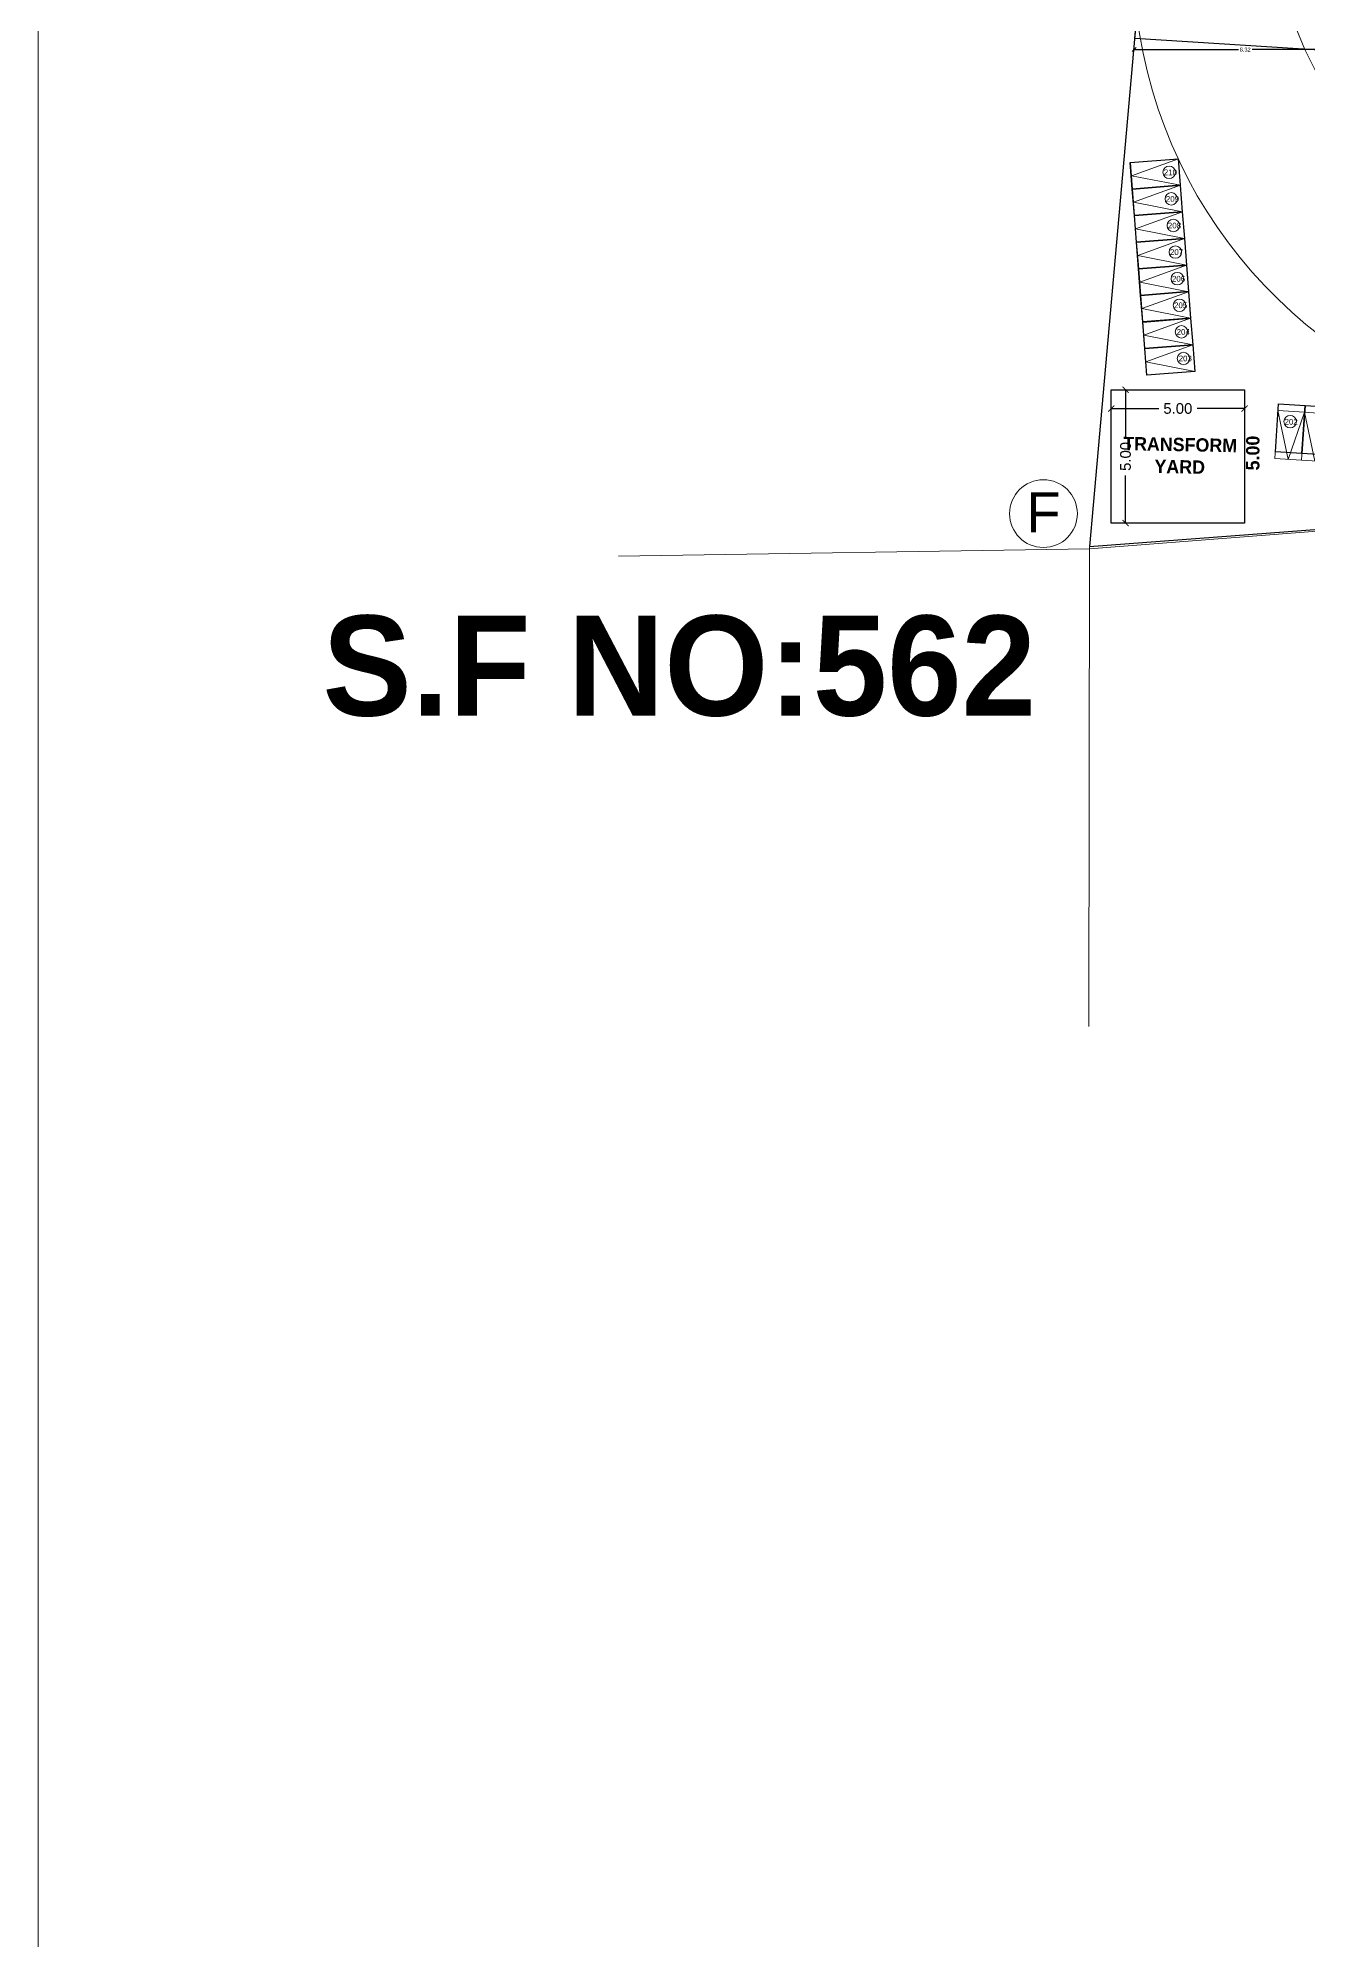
# Model space of a CAD drawing. Header units: metres. Extents: x -1560405 to -1559609, y 42907 to 43310.
# Drawn here: x -1560404.5 to -1560356.9, y 42978.1 to 43049.4 of the extents above; entities that cross this region are included whole.
import ezdxf

# ---------------------------------------------------------------- set-up
doc = ezdxf.new("R2010")
doc.units = ezdxf.units.M
doc.header["$LTSCALE"] = 750
doc.header["$MEASUREMENT"] = 0
doc.header["$PDMODE"] = 35
doc.header["$PDSIZE"] = 50
for name, pattern in [('$0$HIDDEN', [0.375, 0.25, -0.125]), ('ACAD_ISO03W100', [30, 12, -18]), ('HIDDEN', [0.375, 0.25, -0.125])]:
    doc.linetypes.add(name, pattern=pattern)
doc.layers.get('0').update_dxf_attribs({"lineweight": 5})
doc.layers.get('Defpoints').update_dxf_attribs({"lineweight": 0})
for name, color, linetype, lineweight in [('AS_AT_SITE', 7, 'Continuous', 5), ('FMB_OR_PLR', 7, 'Continuous', 5), ('SUPER_IMPOSED', 7, 'Continuous', 5)]:
    doc.layers.add(name, color=color, linetype=linetype, lineweight=lineweight)
for name, color, linetype in [('BLK_1_LVL_0_REAR_SETBACK', 11, 'Continuous'), ('PLOT_BOUNDARY', 70, 'Continuous'), ('TRANSFORMER_YARD', 7, 'Continuous')]:
    doc.layers.add(name, color=color, linetype=linetype)
doc.layers.add('CYCLE_PARKING', color=2, linetype='Continuous', plot=False)
doc.styles.add('ROMANTICITALIC', font='romab___.ttf')
doc.styles.get("Standard").update_dxf_attribs({"font": 'arial.ttf'})
doc.dimstyles.new('Civil mt size large', dxfattribs={"dimtxt": 0.3, "dimasz": 0.15, "dimexe": 0, "dimexo": 0, "dimgap": 0.0625, "dimtad": 0, "dimzin": 0, "dimdsep": 46, "dimtxsty": 'Standard', "dimblk": 'OBLIQUE', "dimcen": 0, "dimse1": 1, "dimse2": 1, "dimclrd": 253, "dimclrt": 7, "dimadec": 0, "dimazin": 3, "dimtfac": 1, "dimtofl": 0, "dimtmove": 1, "dimatfit": 3, "dimfxl": 0, "dimfrac": 2, "dimtolj": 1, "dimtzin": 0, "dimarcsym": 0})
doc.dimstyles.new('CIVIL Mt.', dxfattribs={"dimscale": 0, "dimtxt": 0.4, "dimasz": 0.23, "dimexe": 0.18, "dimexo": 0.0625, "dimgap": 0.2, "dimtad": 0, "dimzin": 0, "dimdsep": 46, "dimtxsty": 'Standard', "dimblk": 'ARCHTICK', "dimcen": 0.09, "dimse1": 1, "dimse2": 1, "dimclrd": 252, "dimclrt": 7, "dimadec": 0, "dimazin": 0, "dimtfac": 1, "dimtofl": 0, "dimtmove": 1, "dimatfit": 3, "dimldrblk": 'ARCHTICK', "dimfxl": 0, "dimfrac": 2, "dimtolj": 1, "dimtzin": 0, "dimlwd": 25, "dimarcsym": 0})
doc.dimstyles.new('DISCOVER SITE OUTRT', dxfattribs={"dimtxt": 3, "dimasz": 0.15, "dimexe": 0, "dimexo": 0, "dimgap": 0.1, "dimtad": 0, "dimzin": 0, "dimdsep": 46, "dimtxsty": 'Standard', "dimblk": 'ARCHTICK', "dimcen": 0, "dimse1": 1, "dimse2": 1, "dimsd1": 1, "dimsd2": 1, "dimclrd": 253, "dimclrt": 7, "dimadec": 0, "dimazin": 3, "dimtfac": 1, "dimtofl": 0, "dimtmove": 1, "dimatfit": 3, "dimfxl": 0, "dimfrac": 2, "dimtolj": 1, "dimtzin": 0, "dimarcsym": 0})

# ---------------------------------------------------------------- blocks, each defined once
blk = doc.blocks.new('*D622')
at = {"layer": 'Defpoints', "color": 0, "ltscale": 20}
for p in [(-1560325.022, 43033.346), (-1560365.101, 43030.237), (-1560364.942, 43028.187)]:
    blk.add_point(p, dxfattribs=at)
at = {"color": 7, "ltscale": 20, "insert": (-1560344.902, 43029.741), "char_height": 3, "attachment_point": 5, "rotation": 4.43443}
blk.add_mtext('\\A1;40.20', dxfattribs=at)
blk = doc.blocks.new('_ArchTick')
at = {"color": 0, "linetype": 'ByBlock', "const_width": 0.15}
blk.add_lwpolyline([(-0.5, -0.5), (0.5, 0.5)], dxfattribs=at)
blk = doc.blocks.new('*D623')
at = {"layer": 'Defpoints', "color": 0, "ltscale": 20}
for p in [(-1560347.493, 43228.858), (-1560367.273, 43030.43), (-1560365.101, 43030.237)]:
    blk.add_point(p, dxfattribs=at)
at = {"color": 7, "ltscale": 20, "insert": (-1560358.469, 43129.74), "char_height": 3, "attachment_point": 5, "rotation": 84.93387}
blk.add_mtext('\\A1;199.40', dxfattribs=at)
blk = doc.blocks.new('_Oblique')
at = {"color": 0, "linetype": 'ByBlock', "lineweight": -2}
blk.add_line((-0.5, -0.5), (0.5, 0.5), dxfattribs=at)
blk = doc.blocks.new('*D637')
at = {"color": 253, "lineweight": -2}
for p, q in [((-1560363.421, 43048.951), (-1560359.518, 43048.951)), ((-1560355.103, 43048.951), (-1560359.005, 43048.951))]:
    blk.add_line(p, q, dxfattribs=at)
at = {"layer": 'Defpoints', "color": 0}
for p in [(-1560363.421, 43049.197), (-1560363.421, 43048.951), (-1560355.103, 43048.838, 0)]:
    blk.add_point(p, dxfattribs=at)
at = {"color": 253, "lineweight": -2, "xscale": 0.15, "yscale": 0.15, "zscale": 0.15, "rotation": 180}
blk.add_blockref('_Oblique', (-1560363.421, 43048.951), dxfattribs=at)
at = {"color": 253, "lineweight": -2, "xscale": 0.15, "yscale": 0.15, "zscale": 0.15}
blk.add_blockref('_Oblique', (-1560355.103, 43048.951), dxfattribs=at)
at = {"color": 7, "insert": (-1560359.262, 43048.951), "char_height": 0.3, "attachment_point": 5}
blk.add_mtext('\\A1;{\\H0.5x;8.32}', dxfattribs=at)
blk = doc.blocks.new('*D688')
at = {"layer": 'Defpoints', "color": 0, "ltscale": 0.35}
for p in [(-1560364.287, 43036.197), (-1560359.287, 43036.197), (-1560364.287, 43035.492)]:
    blk.add_point(p, dxfattribs=at)
at = {"layer": 'TRANSFORMER_YARD', "color": 252, "lineweight": 25, "ltscale": 0.35}
for p, q in [((-1560364.287, 43035.492), (-1560362.506, 43035.492)), ((-1560359.287, 43035.492), (-1560361.068, 43035.492))]:
    blk.add_line(p, q, dxfattribs=at)
at = {"layer": 'TRANSFORMER_YARD', "color": 252, "lineweight": 25, "ltscale": 0.35, "xscale": 0.23, "yscale": 0.23, "zscale": 0.23, "rotation": 180}
blk.add_blockref('_ArchTick', (-1560364.287, 43035.492), dxfattribs=at)
at = {"layer": 'TRANSFORMER_YARD', "color": 252, "lineweight": 25, "ltscale": 0.35, "xscale": 0.23, "yscale": 0.23, "zscale": 0.23}
blk.add_blockref('_ArchTick', (-1560359.287, 43035.492), dxfattribs=at)
at = {"layer": 'TRANSFORMER_YARD', "color": 7, "ltscale": 0.35, "insert": (-1560361.787, 43035.492), "char_height": 0.4, "attachment_point": 5}
blk.add_mtext('\\A1;5.00', dxfattribs=at)
blk = doc.blocks.new('*D689')
at = {"layer": 'Defpoints', "color": 0, "ltscale": 0.35}
for p in [(-1560364.287, 43036.197), (-1560363.748, 43036.197), (-1560364.287, 43031.197)]:
    blk.add_point(p, dxfattribs=at)
at = {"layer": 'TRANSFORMER_YARD', "color": 252, "lineweight": 25, "ltscale": 0.35}
for p, q in [((-1560363.748, 43036.197), (-1560363.748, 43034.416)), ((-1560363.748, 43031.197), (-1560363.748, 43032.978))]:
    blk.add_line(p, q, dxfattribs=at)
at = {"layer": 'TRANSFORMER_YARD', "color": 252, "lineweight": 25, "ltscale": 0.35, "xscale": 0.23, "yscale": 0.23, "zscale": 0.23}
for p, rotation in [((-1560363.748, 43036.197), 90), ((-1560363.748, 43031.197), 270)]:
    blk.add_blockref('_ArchTick', p, dxfattribs=dict(at, rotation=rotation))
at = {"layer": 'TRANSFORMER_YARD', "color": 7, "ltscale": 0.35, "insert": (-1560363.748, 43033.697), "char_height": 0.4, "attachment_point": 5, "rotation": 90}
blk.add_mtext('\\A1;5.00', dxfattribs=at)

msp = doc.modelspace()

# ---------------------------------------------------------------- linework, layer by layer
at = {"color": 0, "ltscale": 0.25}
for points in [[(-1560053.36713, 42906.74882), (-1560404.53092, 42906.74882), (-1560404.53092, 43310.45357), (-1560053.36713, 43310.45357)], [(-1560358.03201, 43035.4137), (-1560358.14612, 43033.61732), (-1560357.14813, 43033.55393), (-1560357.03403, 43035.35031)], [(-1560357.03403, 43035.35031), (-1560357.14813, 43033.55393), (-1560356.15014, 43033.49054), (-1560356.03604, 43035.28692)]]:
    msp.add_lwpolyline(points, close=True, dxfattribs=at)
at = {"color": 3, "ltscale": 0.2}
msp.add_lwpolyline([(-1560365.10132, 43030.23736), (-1560325.02166, 43033.34555), (-1560230.79868, 43027.5671), (-1560190.7146, 43221.26301), (-1560268.48759, 43223.31276), (-1560347.4932, 43228.85839), (-1560365.10132, 43030.23736)], dxfattribs=at)
at = {"color": 0, "ltscale": 0.25, "elevation": 0}
for points in [[(-1560361.76762, 43044.85949), (-1560363.5623, 43044.72113), (-1560363.48543, 43043.72409), (-1560361.69076, 43043.86244)], [(-1560361.69076, 43043.86244), (-1560363.48543, 43043.72409), (-1560363.40857, 43042.72705), (-1560361.6139, 43042.8654)], [(-1560361.6139, 43042.8654), (-1560363.40857, 43042.72705), (-1560363.33171, 43041.73001), (-1560361.53703, 43041.86836)], [(-1560361.53703, 43041.86836), (-1560363.33171, 43041.73001), (-1560363.25484, 43040.73297), (-1560361.46017, 43040.87132)], [(-1560361.46017, 43040.87132), (-1560363.25484, 43040.73297), (-1560363.17798, 43039.73592), (-1560361.38331, 43039.87428)], [(-1560361.38331, 43039.87428), (-1560363.17798, 43039.73592), (-1560363.10112, 43038.73888), (-1560361.30644, 43038.87724)], [(-1560361.30644, 43038.87724), (-1560363.10112, 43038.73888), (-1560363.02426, 43037.74184), (-1560361.22958, 43037.88019)], [(-1560361.22958, 43037.88019), (-1560363.02426, 43037.74184), (-1560362.94739, 43036.7448), (-1560361.15272, 43036.88315)]]:
    msp.add_lwpolyline(points, close=True, dxfattribs=at)
at = {"color": 0, "linetype": 'ACAD_ISO03W100', "ltscale": 0.1, "elevation": 0}
for points in [[(-1560361.69076, 43043.86244), (-1560363.52386, 43044.22261), (-1560361.76762, 43044.85949)], [(-1560361.6139, 43042.8654), (-1560363.447, 43043.22557), (-1560361.69076, 43043.86244)], [(-1560361.53703, 43041.86836), (-1560363.37014, 43042.22853), (-1560361.6139, 43042.8654)], [(-1560361.46017, 43040.87132), (-1560363.29328, 43041.23149), (-1560361.53703, 43041.86836)], [(-1560361.38331, 43039.87428), (-1560363.21641, 43040.23444), (-1560361.46017, 43040.87132)], [(-1560361.30644, 43038.87724), (-1560363.13955, 43039.2374), (-1560361.38331, 43039.87428)], [(-1560361.22958, 43037.88019), (-1560363.06269, 43038.24036), (-1560361.30644, 43038.87724)], [(-1560361.15272, 43036.88315), (-1560362.98582, 43037.24332), (-1560361.22958, 43037.88019)]]:
    msp.add_lwpolyline(points, dxfattribs=at)
at = {"color": 0, "linetype": 'ACAD_ISO03W100', "ltscale": 0.5}
msp.add_lwpolyline([(-1560364.28695, 43036.1969), (-1560359.28695, 43036.1969), (-1560359.28695, 43031.1969), (-1560364.28695, 43031.1969)], close=True, dxfattribs=at)
at = {"color": 0, "linetype": 'ACAD_ISO03W100', "ltscale": 0.1}
for points in [[(-1560357.03403, 43035.35031), (-1560357.64712, 43033.58562), (-1560358.03201, 43035.4137)], [(-1560356.03604, 43035.28692), (-1560356.64913, 43033.52223), (-1560357.03403, 43035.35031)]]:
    msp.add_lwpolyline(points, dxfattribs=at)
at = {"color": 0, "linetype": '$0$HIDDEN', "ltscale": 80}
for points in [[(-1560365.10132, 43030.23736), (-1560382.76016, 43029.95126)], [(-1560365.10132, 43030.23736), (-1560365.12668, 43012.31778)]]:
    msp.add_lwpolyline(points, dxfattribs=at)
at = {"color": 0, "ltscale": 0.25}
for centre in [(-1560362.11137, 43044.34964, 0), (-1560362.03451, 43043.3526, 0), (-1560361.95764, 43042.35556, 0), (-1560361.88078, 43041.35851, 0), (-1560361.80392, 43040.36147, 0), (-1560361.72705, 43039.36443, 0), (-1560361.65019, 43038.36739, 0), (-1560361.57333, 43037.37035, 0), (-1560357.57528, 43035.002)]:
    msp.add_circle(centre, 0.23412, dxfattribs=at)
at = {"color": 1, "ltscale": 0.25}
msp.add_circle((-1560366.82667, 43031.55244), 1.27047, dxfattribs=at)
at = {"color": 0, "linetype": 'HIDDEN', "ltscale": 15}
msp.add_arc((-1560345.56459, 43052.42364), 17.89135, 186.9206496, 260.2353994, dxfattribs=at)
at = {"color": 0, "linetype": 'HIDDEN', "ltscale": 15, "extrusion": (-3.0406e-09, -3.91231e-08, 1)}
msp.add_arc((-1560343.01544, 43055.31543, 0.00306), 15.38049, 201.2618181, 251.0762977, dxfattribs=at)
at = {"layer": 'AS_AT_SITE', "color": 6, "ltscale": 0.2}
msp.add_lwpolyline([(-1560365.09836, 43030.31688), (-1560325.02166, 43033.34555), (-1560230.79868, 43027.5671), (-1560190.7146, 43221.26301), (-1560268.48759, 43223.31276), (-1560347.4932, 43228.85839), (-1560365.09836, 43030.31688)], close=True, dxfattribs=at)
at = {"layer": 'BLK_1_LVL_0_REAR_SETBACK', "color": 11, "elevation": 0}
msp.add_lwpolyline([(-1560355.10313, 43048.83757), (-1560363.40573, 43049.36378), (-1560350.08775, 43199.59158), (-1560341.68322, 43199.16467), (-1560355.10313, 43048.83757)], close=True, dxfattribs=at)
at = {"layer": 'CYCLE_PARKING', "color": 250, "linetype": 'Continuous', "elevation": 0}
for points in [[(-1560361.69981, 43043.86338), (-1560363.49431, 43043.72274), (-1560363.57244, 43044.71969), (-1560361.77794, 43044.86033)], [(-1560361.62166, 43042.86626), (-1560363.41616, 43042.72562), (-1560363.49429, 43043.72256), (-1560361.6998, 43043.8632)], [(-1560361.54351, 43041.86914), (-1560363.33801, 43041.7285), (-1560363.41614, 43042.72544), (-1560361.62165, 43042.86608)], [(-1560361.46537, 43040.87201), (-1560363.25986, 43040.73137), (-1560363.338, 43041.72832), (-1560361.5435, 43041.86896)], [(-1560361.38722, 43039.87489), (-1560363.18172, 43039.73425), (-1560363.25985, 43040.73119), (-1560361.46535, 43040.87183)], [(-1560361.30906, 43038.87769), (-1560363.10356, 43038.73705), (-1560363.18169, 43039.73399), (-1560361.3872, 43039.87463)], [(-1560361.23092, 43037.88056), (-1560363.02541, 43037.73992), (-1560363.10355, 43038.73686), (-1560361.30905, 43038.8775)], [(-1560361.15277, 43036.88344), (-1560362.94727, 43036.7428), (-1560363.0254, 43037.73974), (-1560361.2309, 43037.88038)]]:
    msp.add_lwpolyline(points, close=True, dxfattribs=at)
at = {"layer": 'CYCLE_PARKING', "color": 250, "linetype": 'Continuous'}
for points in [[(-1560357.01647, 43035.60651), (-1560357.13135, 43033.81018), (-1560358.12932, 43033.874), (-1560358.01443, 43035.67033)], [(-1560356.01833, 43035.54268), (-1560356.13321, 43033.74635), (-1560357.13117, 43033.81017), (-1560357.01629, 43035.6065)]]:
    msp.add_lwpolyline(points, close=True, dxfattribs=at)
at = {"layer": 'FMB_OR_PLR', "color": 70, "ltscale": 0.2}
msp.add_lwpolyline([(-1560365.09836, 43030.31688), (-1560325.02166, 43033.34555), (-1560230.79868, 43027.5671), (-1560190.7146, 43221.26301), (-1560268.48759, 43223.31276), (-1560347.4932, 43228.85839), (-1560365.09836, 43030.31688)], close=True, dxfattribs=at)
at = {"layer": 'PLOT_BOUNDARY', "color": 70, "ltscale": 0.2}
msp.add_lwpolyline([(-1560365.09836, 43030.31688), (-1560325.02166, 43033.34555), (-1560230.79868, 43027.5671), (-1560190.7146, 43221.26301), (-1560268.48759, 43223.31276), (-1560347.4932, 43228.85839), (-1560365.09836, 43030.31688)], close=True, dxfattribs=at)
at = {"layer": 'SUPER_IMPOSED', "color": 5, "ltscale": 0.2}
msp.add_lwpolyline([(-1560365.09836, 43030.31688), (-1560325.02166, 43033.34555), (-1560230.79868, 43027.5671), (-1560190.7146, 43221.26301), (-1560268.48759, 43223.31276), (-1560347.4932, 43228.85839), (-1560365.09836, 43030.31688)], close=True, dxfattribs=at)
at = {"layer": 'TRANSFORMER_YARD', "color": 7, "ltscale": 0.35}
msp.add_lwpolyline([(-1560364.28695, 43036.1969), (-1560359.28695, 43036.1969), (-1560359.28695, 43031.1969), (-1560364.28695, 43031.1969)], close=True, dxfattribs=at)

# ---------------------------------------------------------------- texts
at = {"color": 0, "lineweight": -2}
for s, p in [('210', (-1560362.31341, 43044.24186, 0)), ('209', (-1560362.23655, 43043.24482, 0)), ('208', (-1560362.15968, 43042.24777, 0)), ('207', (-1560362.08282, 43041.25073, 0)), ('206', (-1560362.00596, 43040.25369, 0)), ('205', (-1560361.92909, 43039.25665, 0)), ('204', (-1560361.83186, 43038.26049, 0)), ('203', (-1560361.755, 43037.26345, 0)), ('202', (-1560357.78579, 43034.88886))]:
    msp.add_text(s, height=0.212476, dxfattribs=at).set_placement(p)
at = {"color": 1, "lineweight": -2}
msp.add_text('F', height=1.5, dxfattribs=at).set_placement((-1560367.46764, 43030.84719))
at = {"color": 0, "ltscale": 1000, "style": 'ROMANTICITALIC'}
msp.add_text('S.F NO:562', height=3.75, dxfattribs=at).set_placement((-1560393.86038, 43023.97658))
at = {"color": 0, "char_height": 0.5, "width": 150.021125, "attachment_point": 5, "style": 'ROMANTICITALIC'}
for s, insert, rotation in [('TRANSFORM\\PYARD', (-1560361.70798, 43033.72551), 358.8925892), ('5.00', (-1560358.97285, 43033.82295), 90)]:
    msp.add_mtext(s, dxfattribs=dict(at, insert=insert, rotation=rotation))

# ---------------------------------------------------------------- dimensions: what is measured, and where the dimension line sits
at = {"color": 0, "ltscale": 20}
for p1, distance, picture, middle in [((-1560347.4932, 43228.85839), -2.1798, '*D623', (-1560358.46854, 43129.74036)), ((-1560325.02166, 43033.34555), 2.05631, '*D622', (-1560344.9025, 43029.7413))]:
    dim = msp.add_aligned_dim(p1=p1, p2=(-1560365.10132, 43030.23736), distance=distance, dimstyle='DISCOVER SITE OUTRT', dxfattribs=at)
    dim.commit()
    dim.dimension.update_dxf_attribs({"geometry": picture, "text_midpoint": middle})
at = {"color": 7}
dim = msp.add_linear_dim(base=(-1560363.42055, 43048.95126), p1=(-1560355.10313, 43048.83757, 0), p2=(-1560363.42055, 43049.19651), text='{\\H0.5x;<>}', dimstyle='Civil mt size large', dxfattribs=at)
dim.commit()
dim.dimension.update_dxf_attribs({"geometry": '*D637', "text_midpoint": (-1560359.26184, 43048.95126)})
at = {"layer": 'TRANSFORMER_YARD', "color": 7, "ltscale": 0.35}
for p1, distance, picture, middle in [((-1560359.28695, 43036.1969), 0.7054, '*D688', (-1560361.78695, 43035.49151)), ((-1560364.28695, 43031.1969), -0.53883, '*D689', (-1560363.74812, 43033.6969))]:
    dim = msp.add_aligned_dim(p1=p1, p2=(-1560364.28695, 43036.1969), distance=distance, dimstyle='CIVIL Mt.', override={"dimscale": 1}, dxfattribs=at)
    dim.commit()
    dim.dimension.update_dxf_attribs({"geometry": picture, "text_midpoint": middle})

doc.saveas('drawing.dxf')
